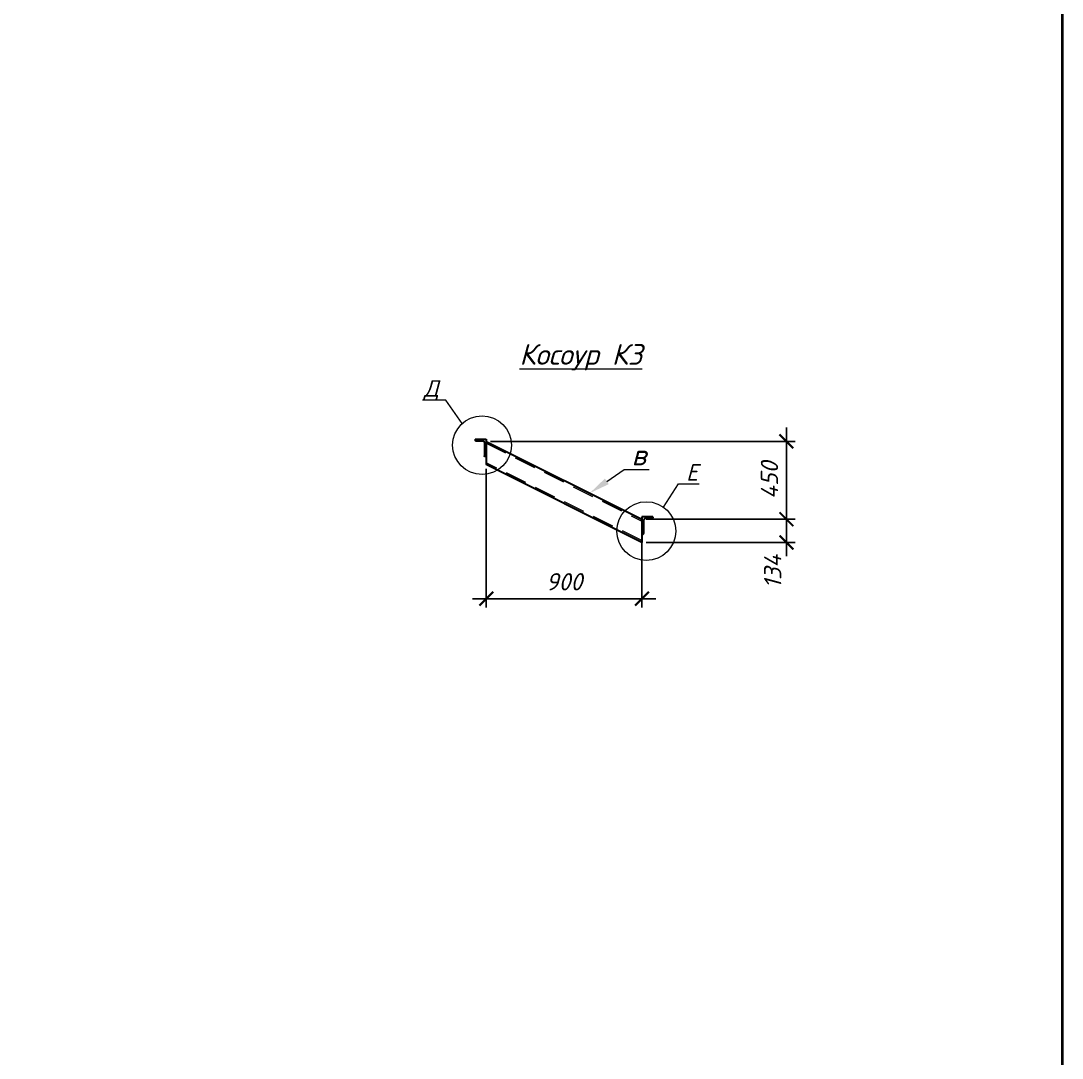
# Model space of a CAD drawing. Header units: millimetres. Extents: x -79646 to 95064, y -231229 to -58107.
# Drawn here: x -45782 to -39761, y -153775 to -147777 of the extents above; entities that cross this region are included whole.
import ezdxf
from ezdxf import colors
from ezdxf.entities.mleader import LeaderData, LeaderLine
from ezdxf.math import Vec2, Vec3

# ---------------------------------------------------------------- set-up
doc = ezdxf.new("R2010")
doc.units = ezdxf.units.MM
doc.header["$PDMODE"] = 3
doc.linetypes.add('HIDDEN', pattern=[0.375, 0.25, -0.125])
doc.layers.get('0').update_dxf_attribs({"lineweight": 5})
doc.layers.get('Defpoints').update_dxf_attribs({"lineweight": 0})
for name, color, linetype, lineweight in [('#Dimensions', 7, 'Continuous', 9), ('#Выноски', 7, 'Continuous', 15), ('k_ Металл', 1, 'Continuous', 30), ('k_ Металл_вид', 1, 'Continuous', 18)]:
    doc.layers.add(name, color=color, linetype=linetype, lineweight=lineweight)
doc.styles.add('ESKDW', font='eskdw.shx', dxfattribs={"oblique": 15})
doc.styles.add('STEP PR', font='isocpeui.ttf')
doc.dimstyles.new('SPDS', dxfattribs={"dimscale": 50, "dimtxt": 2.5, "dimasz": 2, "dimexe": 1.25, "dimexo": 0.625, "dimtad": 1, "dimdec": 0, "dimrnd": 0.001, "dimtxsty": 'ESKDW', "dimblk": 'ARCHTICK', "dimcen": 2.5, "dimdle": 2, "dimclrd": 256, "dimclre": 256, "dimclrt": 7, "dimadec": 0, "dimazin": 2, "dimtfac": 0.75, "dimtdec": 0, "dimtmove": 1, "dimatfit": 3, "dimfxl": 1, "dimtolj": 1, "dimarcsym": 1})

# ---------------------------------------------------------------- blocks, each defined once
blk = doc.blocks.new('_ArchTick')
at = {"color": 0, "linetype": 'ByBlock', "const_width": 0.15}
blk.add_lwpolyline([(-0.5, -0.5), (0.5, 0.5)], dxfattribs=at)
blk = doc.blocks.new('*D473')
at = {"layer": '#Dimensions', "lineweight": -2, "transparency": 16777216}
for p, q in [((-43090.9, -150368), (-43090.9, -151168.3)), ((-42190.9, -150683.8), (-42190.9, -151168.3)), ((-43170.9, -151118.3), (-42110.9, -151118.3))]:
    blk.add_line(p, q, dxfattribs=at)
at = {"layer": 'Defpoints', "color": 0, "lineweight": 0, "transparency": 16777216}
for p in [(-43090.9, -150343), (-42190.9, -150658.8), (-42190.9, -151118.3)]:
    blk.add_point(p, dxfattribs=at)
at = {"layer": '#Dimensions', "lineweight": -2, "transparency": 16777216, "xscale": 80, "yscale": 80, "zscale": 80, "rotation": 180}
blk.add_blockref('_ArchTick', (-43090.9, -151118.3), dxfattribs=at)
at = {"layer": '#Dimensions', "lineweight": -2, "transparency": 16777216, "xscale": 80, "yscale": 80, "zscale": 80}
blk.add_blockref('_ArchTick', (-42190.9, -151118.3), dxfattribs=at)
at = {"layer": '#Dimensions', "transparency": 16777216, "insert": (-42640.9, -151020.3), "char_height": 100, "attachment_point": 5, "style": 'STEP PR'}
blk.add_mtext('\\A1;900', dxfattribs=at)
blk = doc.blocks.new('*D474')
at = {"layer": '#Dimensions', "lineweight": -2, "transparency": 16777216}
for p, q in [((-41355.3, -150128.8), (-41355.3, -150738.8)), ((-43065.9, -150208.8), (-41305.3, -150208.8)), ((-42165.9, -150658.8), (-41305.3, -150658.8))]:
    blk.add_line(p, q, dxfattribs=at)
at = {"layer": 'Defpoints', "color": 0, "lineweight": 0, "transparency": 16777216}
for p in [(-43090.9, -150208.8), (-42190.9, -150658.8), (-41355.3, -150658.8)]:
    blk.add_point(p, dxfattribs=at)
at = {"layer": '#Dimensions', "lineweight": -2, "transparency": 16777216, "xscale": 80, "yscale": 80, "zscale": 80}
for p, rotation in [((-41355.3, -150208.8), 90), ((-41355.3, -150658.8), 270)]:
    blk.add_blockref('_ArchTick', p, dxfattribs=dict(at, rotation=rotation))
at = {"layer": '#Dimensions', "transparency": 16777216, "insert": (-41453.3, -150433.8), "char_height": 100, "attachment_point": 5, "rotation": 90, "style": 'STEP PR'}
blk.add_mtext('\\A1;450', dxfattribs=at)
blk = doc.blocks.new('*D475')
at = {"layer": '#Dimensions', "lineweight": -2, "transparency": 16777216}
for p, q in [((-41355.3, -150578.8), (-41355.3, -150873)), ((-42165.9, -150658.8), (-41305.3, -150658.8)), ((-42165.9, -150793), (-41305.3, -150793))]:
    blk.add_line(p, q, dxfattribs=at)
at = {"layer": 'Defpoints', "color": 0, "lineweight": 0, "transparency": 16777216}
for p in [(-42190.9, -150658.8), (-42190.9, -150793), (-41355.3, -150793)]:
    blk.add_point(p, dxfattribs=at)
at = {"layer": '#Dimensions', "lineweight": -2, "transparency": 16777216, "xscale": 80, "yscale": 80, "zscale": 80}
for p, rotation in [((-41355.3, -150658.8), 90), ((-41355.3, -150793), 270)]:
    blk.add_blockref('_ArchTick', p, dxfattribs=dict(at, rotation=rotation))
at = {"layer": '#Dimensions', "transparency": 16777216, "insert": (-41434.6, -150961.6), "char_height": 100, "attachment_point": 5, "rotation": 90, "style": 'STEP PR'}
blk.add_mtext('\\A1;134', dxfattribs=at)
blk = doc.blocks.new('*U260')
at = {"color": 0, "linetype": 'ByBlock', "lineweight": -2}
for p, q in [((-10, 20), (-10, 96.7)), ((0, 100), (-6.7, 100)), ((0, 0), (0, 100)), ((-63, 0), (-63, 6.7)), ((-63, 0), (0, 0)), ((-59.7, 10), (-20, 10))]:
    blk.add_line(p, q, dxfattribs=at)
for centre, radius, start, end in [((-6.7, 96.7), 3.3, 89.04503, 179.97781), ((-59.7, 6.7), 3.3, 90, 180), ((-20, 20), 10, 270, 0)]:
    blk.add_arc(centre, radius, start, end, dxfattribs=at)
blk = doc.blocks.new('_None')

msp = doc.modelspace()

# ---------------------------------------------------------------- linework, layer by layer
at = {"layer": '#Выноски'}
for centre in [(-43115.22221, -150230.64325), (-42165.37221, -150727.31351)]:
    msp.add_circle(centre, 169.76837, dxfattribs=at)
at = {"color": 3, "lineweight": 40}
msp.add_lwpolyline([(-70697.29289, -134472.89227), (-39760.91734, -134472.89227), (-39760.91734, -159148.24962), (-70697.29289, -159148.24962)], close=True, dxfattribs=at)
at = {"layer": 'k_ Металл'}
for points in [[(-43090.94691, -150208.78793), (-42190.94691, -150658.78793)], [(-43090.94691, -150208.78793), (-43090.94691, -150342.95201)], [(-42190.94691, -150792.95201), (-43090.94691, -150342.95201)], [(-42190.94691, -150658.78793), (-42190.94691, -150792.95201)]]:
    msp.add_lwpolyline(points, dxfattribs=at)
at = {"layer": 'k_ Металл_вид', "linetype": 'HIDDEN', "ltscale": 500}
for points in [[(-43090.94691, -150219.30876), (-42190.94691, -150669.30876)], [(-42190.94691, -150782.43118), (-43090.94691, -150332.43118)]]:
    msp.add_lwpolyline(points, dxfattribs=at)

# ---------------------------------------------------------------- block references
at = {"layer": 'k_ Металл', "xscale": -1, "rotation": 180}
msp.add_blockref('*U260', (-43090.94691, -150196.46791), dxfattribs=at)
at = {"layer": 'k_ Металл', "rotation": 180}
msp.add_blockref('*U260', (-42190.94691, -150644.78793), dxfattribs=at)

# ---------------------------------------------------------------- texts
at = {"layer": '#Dimensions', "linetype": 'ByBlock', "insert": (-42543.72822, -149798.46939), "char_height": 120, "width": 1361.1823903, "attachment_point": 8, "style": 'STEP PR'}
msp.add_mtext('{\\fISOCPEUR|b1|i1|c204|p34;\\LКосоур К3}', dxfattribs=at)

# ---------------------------------------------------------------- dimensions: what is measured, and where the dimension line sits
at = {"layer": '#Dimensions'}
dim = msp.add_linear_dim(base=(-41355.33795, -150658.78793), p1=(-43090.94691, -150208.78793), p2=(-42190.94691, -150658.78793), angle=90, dimstyle='SPDS', override={"dimscale": 40, "dimgap": 1.2, "dimrnd": 1, "dimtxsty": 'STEP PR', "dimblk1": 'ArchTick', "dimblk2": 'ArchTick', "dimsah": 1, "dimclrt": 256}, dxfattribs=at)
dim.commit()
dim.dimension.update_dxf_attribs({"geometry": '*D474', "text_midpoint": (-41453.33795, -150433.78793)})
dim = msp.add_linear_dim(base=(-42190.94691, -151118.3136), p1=(-43090.94691, -150342.95201), p2=(-42190.94691, -150658.78793), dimstyle='SPDS', override={"dimscale": 40, "dimgap": 1.2, "dimrnd": 1, "dimtxsty": 'STEP PR', "dimblk1": 'ArchTick', "dimblk2": 'ArchTick', "dimsah": 1, "dimclrt": 256}, dxfattribs=at)
dim.commit()
dim.dimension.update_dxf_attribs({"geometry": '*D473', "text_midpoint": (-42640.94691, -151020.3136)})
dim = msp.add_linear_dim(base=(-41355.33795, -150792.95201), p1=(-42190.94691, -150658.78793), p2=(-42190.94691, -150792.95201), angle=90, dimstyle='SPDS', override={"dimscale": 40, "dimgap": 1.2, "dimrnd": 1, "dimtxsty": 'STEP PR', "dimblk1": 'ArchTick', "dimblk2": 'ArchTick', "dimsah": 1, "dimclrt": 256}, dxfattribs=at)
dim.commit()
dim.dimension.update_dxf_attribs({"geometry": '*D475', "text_midpoint": (-41336.63343, -150961.6488), "dimtype": 160})

# ---------------------------------------------------------------- leaders
at = {"layer": '#Выноски'}
ml = msp.add_multileader_mtext('Standard', dxfattribs=at)
ml.set_content('\\A1;Д', color=256, style='STEP PR')
ml.set_leader_properties(color=256, linetype='ByLayer', lineweight=-1)
ml.set_arrow_properties(name='NONE')
ml.build(insert=Vec2(0, 0))
ml.multileader.update_dxf_attribs({"text_left_attachment_type": 6, "text_right_attachment_type": 6, "dogleg_length": 0, "arrow_head_size": 96, "scale": 0.4})
ctx = ml.context
ctx.base_point, ctx.scale, ctx.char_height, ctx.arrow_head_size, ctx.landing_gap_size, ctx.plane_origin = Vec3(-43492.36893, -149969.91309), 0.4, 96, 96, 40, Vec3(-38165.00625, -163153.23222)
ctx.left_attachment, ctx.right_attachment, ctx.text_align_type = 6, 6, 2
notes = []
notes.append((ctx, [(1, (1, 1, 0), (-43325.38711, -149969.91309), (-1, 0), 0, [(0, [(-43230.39848, -150105.92065)], 0, [])])]))
ctx.mtext.insert, ctx.mtext.rotation, ctx.mtext.alignment, ctx.mtext.flow_direction = Vec3(-43365.38711, -149854.71309), 6.2831853072, 3, 5
ml = msp.add_multileader_mtext('Standard', dxfattribs=at)
ml.set_content('\\A1;в', color=256, style='STEP PR')
ml.set_leader_properties(color=256, linetype='ByLayer', lineweight=-1)
ml.build(insert=Vec2(0, 0))
ml.multileader.update_dxf_attribs({"text_left_attachment_type": 6, "text_right_attachment_type": 6, "dogleg_length": 0, "arrow_head_size": 120, "scale": 0.4})
ctx = ml.context
ctx.base_point, ctx.scale, ctx.char_height, ctx.arrow_head_size, ctx.landing_gap_size, ctx.plane_origin = Vec3(-42293.23903, -150371.076), 0.4, 120, 120, 50, Vec3(-14720.74966, -174492.12709)
ctx.left_attachment, ctx.right_attachment, ctx.text_align_type = 6, 6, 1
notes.append((ctx, [(0, (1, 1, 0), (-42293.23903, -150371.076), (1, 0), 0, [(0, [(-42492.53009, -150507.99634)], 0, [])])]))
ctx.mtext.insert, ctx.mtext.rotation, ctx.mtext.alignment, ctx.mtext.flow_direction = Vec3(-42208.19357, -150227.076), 6.2831853072, 2, 5
ml = msp.add_multileader_mtext('Standard', dxfattribs=at)
ml.set_content('\\A1;Е', color=256, style='STEP PR')
ml.set_leader_properties(color=256, linetype='ByLayer', lineweight=-1)
ml.set_arrow_properties(name='NONE')
ml.build(insert=Vec2(0, 0))
ml.multileader.update_dxf_attribs({"text_left_attachment_type": 6, "text_right_attachment_type": 6, "dogleg_length": 0, "arrow_head_size": 96, "scale": 0.4})
ctx = ml.context
ctx.base_point, ctx.scale, ctx.char_height, ctx.arrow_head_size, ctx.landing_gap_size, ctx.plane_origin = Vec3(-41978.58945, -150455.09137), 0.4, 96, 96, 40, Vec3(-36720.47853, -163641.43259)
ctx.left_attachment, ctx.right_attachment, ctx.text_align_type = 6, 6, 2
notes.append((ctx, [(0, (1, 1, 0), (-41978.58945, -150455.09137), (1, 0), 0, [(0, [(-42066.91242, -150589.01322)], 0, [])])]))
ctx.mtext.insert, ctx.mtext.rotation, ctx.mtext.alignment, ctx.mtext.flow_direction = Vec3(-41865.35308, -150339.89137), 6.2831853072, 3, 5
for ctx, leaders in notes:
    for number, flags, end, landing, length, lines in leaders:
        leader = LeaderData()
        leader.index, (leader.has_last_leader_line, leader.has_dogleg_vector, leader.attachment_direction) = number, flags
        leader.last_leader_point, leader.dogleg_vector, leader.dogleg_length = Vec3(end), Vec3(landing), length
        for number, points, colour, breaks in lines:
            line = LeaderLine()
            line.index, line.vertices, line.color, line.breaks = number, Vec3.list(points), colors.encode_raw_color(colour), breaks
            leader.lines.append(line)
        ctx.leaders.append(leader)

doc.saveas('drawing.dxf')
